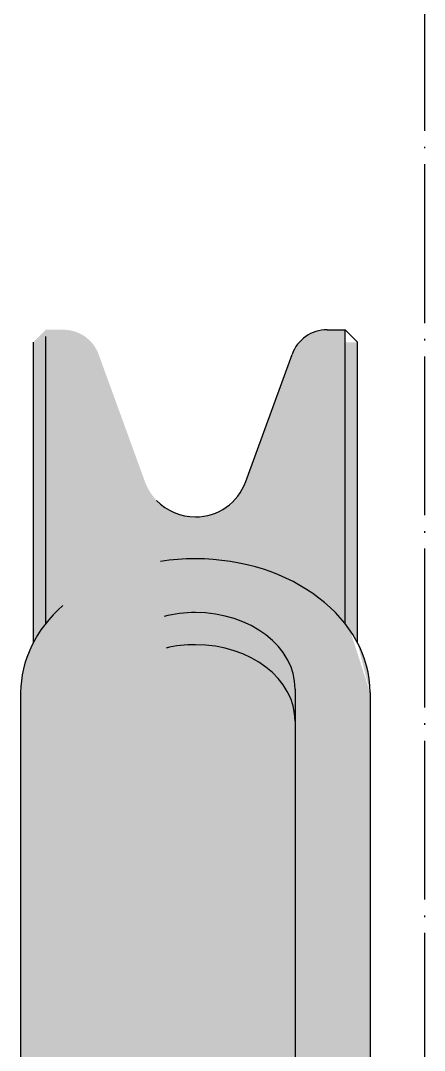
# Model space of a CAD drawing. Extents: x -1899985 to 1774885, y 556286 to 2175695.
# Drawn here: x -1659361.3 to -1659310.4, y 569071.2 to 569200.8 of the extents above; entities that cross this region are included whole.
import ezdxf

# ---------------------------------------------------------------- set-up
doc = ezdxf.new("R2010")
doc.units = 0
doc.header["$LTSCALE"] = 10
doc.header["$MEASUREMENT"] = 0
doc.linetypes.add('20剖面图$0$DOTE', pattern=[2.4200000000000004, 2, -0.2, 0.02, -0.2])
for name, color, linetype in [('20剖面图$0$5剖面线层', 2, 'Continuous'), ('20剖面图$0$A-AXIS-DOTE', 14, '20剖面图$0$DOTE'), ('20剖面图$0$A-LIN-V', 9, 'Continuous'), ('20剖面图$0$EWHS5T6M-2', 7, 'Continuous'), ('A-LIN-V', 9, 'Continuous')]:
    doc.layers.add(name, color=color, linetype=linetype)

# ---------------------------------------------------------------- blocks, each defined once
blk = doc.blocks.new('20剖面图$0$zw$A4DD')
at = {"layer": '20剖面图$0$5剖面线层'}
h = blk.add_hatch(color=256, dxfattribs=at)
h.dxf.hatch_style = 1
edge = h.paths.add_edge_path()
edge.add_ellipse((181.0833332575203, 284.4568697157738), major_axis=(13.99859999999995, 1.38080171e-08), ratio=0.9659258262890728, start_angle=338.2132103583626, end_angle=359.99999994156775, ccw=False)
edge.add_line((194.0820332313342, 279.4382737407104), (194.0820332313342, 217.0065894142754))
edge.add_line((194.0820332313342, 217.0065894142754), (193.0821332313389, 216.0066894142765))
edge.add_line((193.0821332313353, 216.0066894142765), (191.6533446674038, 216.0066894142765))
edge.add_ellipse((191.6533446674038, 219.0063894142768), major_axis=(-2.99970000000006, 0), ratio=1, start_angle=20.00000000000881, end_angle=90, ccw=False)
edge.add_line((188.8345487128281, 217.9804315903421), (185.1236074328844, 228.1761589619127))
edge.add_ellipse((181.083333231334, 226.7056194142751), major_axis=(4.299570000000191, 0), ratio=1, start_angle=19.99999999997873, end_angle=43.67903565468379)
edge.add_ellipse((181.0626569377964, 232.1966468274222), major_axis=(-4.019580552825661, 0), ratio=1, start_angle=89.97399287323998, end_angle=141.1454160524679, ccw=False)
edge.add_ellipse((181.0626569377964, 232.1966468274222), major_axis=(-4.019580552825758, 0), ratio=1, start_angle=39.28607287210849, end_angle=89.97399420460039, ccw=False)
edge.add_ellipse((181.083333231334, 226.7056194142751), major_axis=(4.299570000000136, 0), ratio=1, start_angle=136.7524532699129, end_angle=160.0000000000212)
edge.add_line((177.0430590297801, 228.1761589619091), (173.3321177498328, 217.9804315903384))
edge.add_ellipse((170.5133217952643, 219.0063894142768), major_axis=(-2.999700000000112, 0), ratio=1, start_angle=90, end_angle=159.9999999999021, ccw=False)
edge.add_line((170.5133217952643, 216.0066894142765), (169.0845332313365, 216.0066894142765))
edge.add_line((169.0845332313365, 216.0066894142765), (168.084633231334, 217.0065894142754))
edge.add_line((168.084633231334, 217.0065894142754), (168.084633231334, 279.4382738091262))
edge.add_ellipse((181.0833332575203, 284.4568697157738), major_axis=(13.99859999999993, 1.38117915e-08), ratio=0.9659258262890812, start_angle=179.9999999454519, end_angle=201.7867889548778, ccw=False)
edge.add_line((167.0847332575176, 284.4568697157738), (167.0847332578014, 333.1917560740112))
edge.add_line((167.0847332578014, 333.1917560740148), (167.0847332521007, 376.9111512425443))
edge.add_ellipse((181.0833332520997, 376.9111512425443), major_axis=(13.99860000000034, -4.4111411e-09), ratio=0.7660444431189731, start_angle=158.2132109445404, end_angle=179.999999999913, ccw=False)
edge.add_line((168.084633231334, 380.8912368768797), (168.084633231334, 404.9877894142773))
edge.add_line((168.084633231334, 404.9877894142773), (169.0845332313329, 405.9876894142726))
edge.add_line((169.0845332313329, 405.9876894142726), (170.5133217952643, 405.9876894142726))
edge.add_ellipse((170.5133217952643, 402.9879894142721), major_axis=(-2.999699999999982, 0), ratio=1, start_angle=200.0000000000089, end_angle=270, ccw=False)
edge.add_line((173.3321177498399, 404.013947238207), (177.0430590297874, 393.8182198666364))
edge.add_ellipse((181.083333231334, 395.2887594142703), major_axis=(4.299569999999969, 0), ratio=1, start_angle=-159.9999999999591, end_angle=-95.76134025166564)
edge.add_line((180.651720946258, 391.0109079652066), (181.5149455164137, 391.0109079652102))
edge.add_ellipse((181.083333231334, 395.2887594142739), major_axis=(4.299569999999969, 0), ratio=1, start_angle=-84.23865974833441, end_angle=-19.99999999997877)
edge.add_line((185.1236074328844, 393.81821986664), (188.8345487128281, 404.0139472382106))
edge.add_ellipse((191.6533446674038, 402.9879894142759), major_axis=(-2.999699999999982, 0), ratio=1, start_angle=270, end_angle=339.99999999999113, ccw=False)
edge.add_line((191.6533446674038, 405.9876894142726), (193.0821332313317, 405.9876894142726))
edge.add_line((193.0821332313317, 405.9876894142726), (193.0821332313317, 404.9877894142773))
edge.add_line((193.0821332313317, 404.9877894142773), (194.0820332313342, 404.9877894142773))
edge.add_line((194.0820332313342, 404.9877894142773), (194.0820332313342, 380.8912369212921))
edge.add_ellipse((181.0833332520997, 376.9111512425443), major_axis=(13.99860000000001, -4.4111411e-09), ratio=0.7660444431189835, start_angle=2.349111127841752e-08, end_angle=21.78678954103009, ccw=False)
edge.add_line((195.0819332521023, 376.9111512425407), (195.0819332577994, 333.1917560740148))
edge.add_line((195.0819332577994, 333.1917560740112), (195.0819332577848, 330.9951894142797))
edge.add_line((195.0819332577885, 330.9951894142797), (195.0819332575593, 290.9991894142731))
edge.add_line((195.0819332575593, 290.9991894142731), (195.0819332575228, 284.4568697167015))
at = {"layer": '20剖面图$0$EWHS5T6M-2', "color": 7, "linetype": 'Continuous'}
for p, q in [((191.6533446674038, 405.9876894142726), (193.0821332313353, 405.9876894142726)), ((193.0821332313353, 382.4346238740618), (193.0821332313353, 405.9876894142726)), ((194.0820332313342, 404.9877894142737), (193.0821332313353, 405.9876894142726)), ((169.0845332313365, 405.4445139004965), (169.0845332313365, 382.4346238816797)), ((168.084633231334, 404.9877894142737), (168.084633231334, 380.8912368132878)), ((194.0820332313342, 380.8912368768288), (194.0820332313342, 404.9877894142773)), ((185.1236074328881, 393.8182198666364), (188.8345487128317, 404.013947238207)), ((189.0825332104759, 377.1976924996125), (189.0825332047534, 333.2882403218755)), ((167.0847332105659, 376.9111512425443), (167.0847332048688, 333.1917560740112)), ((195.0819332105675, 376.9111512425443), (195.0819332048668, 333.1917560740148))]:
    blk.add_line(p, q, dxfattribs=at)
for centre, radius, start, end in [((191.6533446674038, 402.9879894142721), 2.999700000000037, 90, 159.999999999984), ((181.0833332313377, 395.2887594142739), 4.299569999999969, 270, 339.999999999984), ((181.0833332313377, 395.2887594142739), 4.299569999999982, 223.802986664075, 270)]:
    blk.add_arc(centre, radius, start, end, dxfattribs=at)
for centre, major_axis, ratio, start_param, end_param in [((181.0833332105685, 376.9111512425443), (-13.99860000000001, -4.4084768e-09), 0.7660444431189914, 4.712388979973741, 4.91320257752226), ((181.0833332105685, 376.9111512425443), (-13.99860000000052, -4.410697e-09), 0.7660444431189624, 3.141592653589654, 4.712388979974398), ((181.0833332105685, 376.9111512425443), (-13.99860000000001, -4.4084768e-09), 0.7660444431189914, 5.573664973001946, 6.283185306770687), ((181.0833332104776, 377.1976924996125), (-7.999199999999976, -2.519732200000026e-09), 0.7660444431189382, 4.712388979973294, 5.031351379525345), ((181.0833332104776, 377.1976924996088), (-7.999199999999239, -2.5203983e-09), 0.7660444431190536, 3.141592653182037, 4.712388979972775), ((181.0833332112888, 374.6267991759087), (-7.999199999999976, -2.5192882e-09), 0.7660444431189642, 4.712388979974701, 5.010104808563665), ((181.0833332112888, 374.6267991759087), (-7.999199999999063, -2.5203983e-09), 0.7660444431190399, 3.14159265359287, 4.712388979972775)]:
    blk.add_ellipse(centre, major_axis=major_axis, ratio=ratio, start_param=start_param, end_param=end_param, dxfattribs=at)
blk = doc.blocks.new('20剖面图$0$5555rrrrrrrrrrr')
at = {"layer": '20剖面图$0$A-AXIS-DOTE'}
blk.add_line((-1631325.000003817, 575655), (-1631325.000003816, 568562.4520265243), dxfattribs=at)
at = {"xscale": 1.571585729816195, "yscale": 1.571585729816195, "zscale": 1.571585729816195, "rotation": 359.9999999998954}
blk.add_blockref('20剖面图$0$zw$A4DD', (-1631638.432947429, 568558.9105233775), dxfattribs=at)
blk = doc.blocks.new('20剖面图')
at = {"layer": '20剖面图$0$A-LIN-V'}
blk.add_blockref('20剖面图$0$5555rrrrrrrrrrr', (-27985.39967759955, -35.03928341169376), dxfattribs=at)

msp = doc.modelspace()

# ---------------------------------------------------------------- block references
at = {"layer": 'A-LIN-V'}
msp.add_blockref('20剖面图', (0, 0), dxfattribs=at)

doc.saveas('drawing.dxf')
